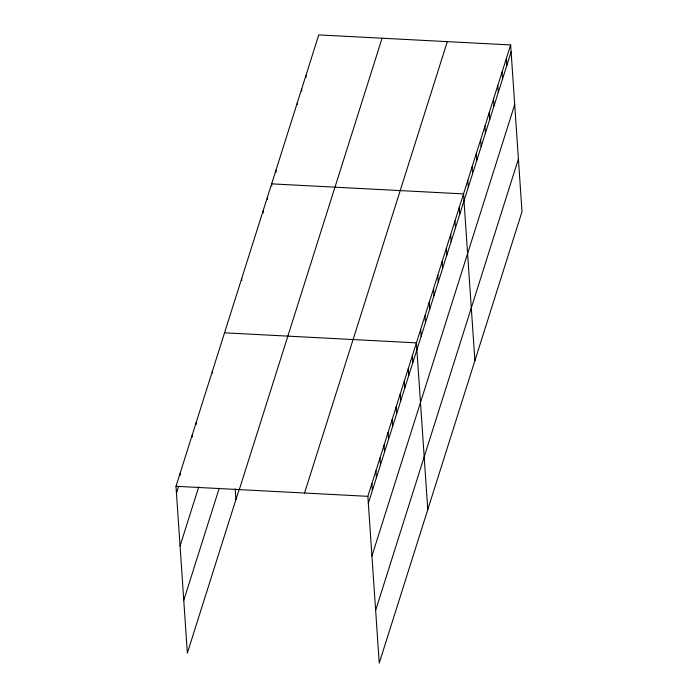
<?xml version="1.0" encoding="UTF-8"?>
<svg xmlns="http://www.w3.org/2000/svg" width="698" height="698" viewBox="0 0 698 698"><rect width="100%" height="100%" fill="white"/><g stroke="black" fill="none" stroke-linecap="round" stroke-linejoin="round"><path stroke-width="1.05" d="M239.266 488.94L187.361 653.049L175.992 486.288L318.768 34.9L510.639 44.951L522.008 211.712L379.232 663.1L367.863 496.339L510.639 44.951M176.463 493.216L178.636 486.332M180.058 545.958L198.729 486.934M183.766 600.306L219.242 488.155M239.309 489.603L382.085 38.215M304.546 493.024L447.322 41.636M368.335 503.267L511.111 51.879M371.929 556.009L514.714 104.621M375.629 610.357L518.413 158.97M224.538 332.815L416.409 342.866L427.778 509.627M175.992 486.288L367.863 496.339M506.355 58.492L506.827 65.42M502.071 72.034L502.551 78.961M497.787 85.575L498.267 92.502M493.512 99.116L493.983 106.044M489.228 112.657L489.699 119.585M484.944 126.198L485.415 133.126M480.66 139.74L481.131 146.667M476.376 153.281L476.847 160.208M472.092 166.822L472.563 173.75M467.808 180.363L468.279 187.291M474.893 360.674L463.524 193.904L271.653 183.862L271.792 185.834M459.24 207.446L459.712 214.373M454.956 220.987L455.428 227.914M450.672 234.528L451.144 241.456M446.388 248.069L446.86 254.997M442.104 261.61L442.576 268.547M437.821 275.16L438.292 282.088M433.537 288.702L434.008 295.629M429.253 302.243L429.724 309.17M424.969 315.784L425.448 322.712M420.685 329.325L421.164 336.253M412.361 355.657L412.832 362.585M408.313 368.439L408.784 375.367M404.273 381.23L404.744 388.158M400.224 394.021L400.696 400.949M396.176 406.812L396.647 413.74M392.136 419.603L392.608 426.53M388.088 432.394L388.559 439.321M384.04 445.176L384.511 452.103M380 457.967L380.471 464.894M375.952 470.757L376.423 477.685M371.903 483.548L372.374 490.476M305.925 75.524L306.056 77.504M301.641 89.065L301.772 91.045M297.357 102.606L297.488 104.587M275.937 170.321L276.076 172.293M267.369 197.403L267.509 199.375M263.085 210.944L263.225 212.925M241.665 278.65L241.805 280.631M235.174 488.818L235.907 499.576M212.401 371.188L212.532 373.16M196.217 422.342L196.356 424.323M192.168 435.133L192.308 437.114M180.032 473.497L180.171 475.478"/></g></svg>
